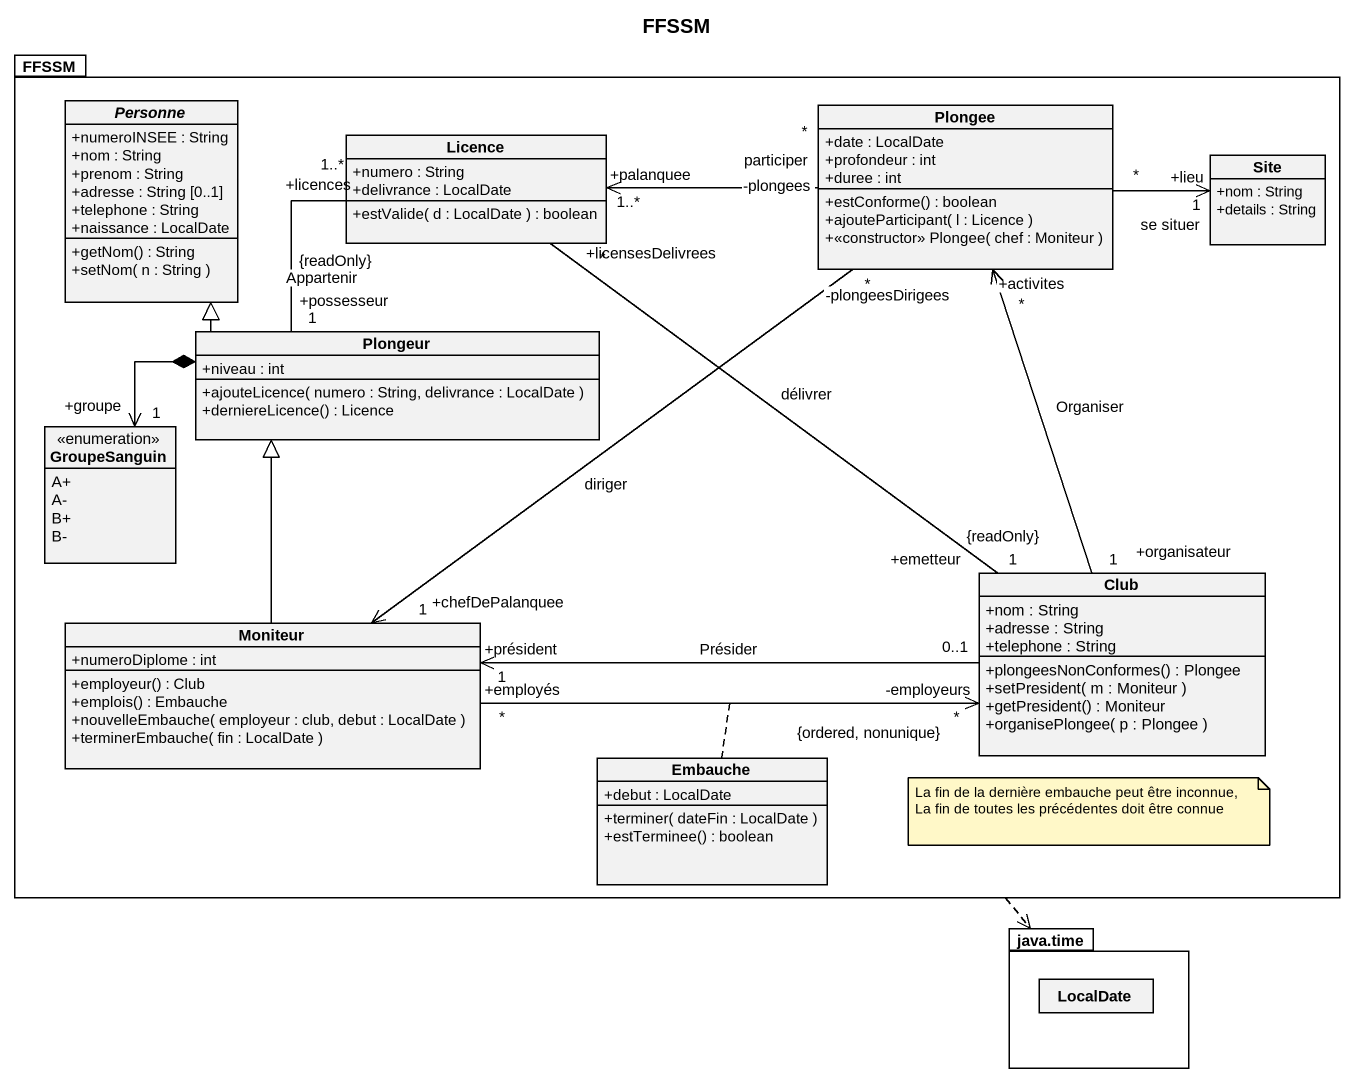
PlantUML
@startuml
title FFSSM
hide circle
hide empty members
skinparam classAttributeIconSize 0
package FFSSM {
  abstract class Personne {
    +numeroINSEE : String
    +nom : String
    +prenom : String
    +adresse : String [0..1]
    +telephone : String
    +naissance : LocalDate
    +getNom() : String
    +setNom( n : String )
  }
  class Licence {
    +numero : String
    +delivrance : LocalDate
    +estValide( d : LocalDate ) : boolean
  }
  class Plongee {
    +date : LocalDate
    +profondeur : int
    +duree : int
    +estConforme() : boolean
    +ajouteParticipant( l : Licence )
    +<<constructor>> Plongee( chef : Moniteur )
  }
  class Site {
    +nom : String
    +details : String
  }
  class Plongeur {
    +niveau : int
    +ajouteLicence( numero : String, delivrance : LocalDate )
    +derniereLicence() : Licence
  }
  enum GroupeSanguin {
    A+
    A-
    B+
    B-
  }
  class Club {
    +nom : String
    +adresse : String
    +telephone : String
    +plongeesNonConformes() : Plongee
    +setPresident( m : Moniteur )
    +getPresident() : Moniteur
    +organisePlongee( p : Plongee )
  }
  class Moniteur {
    +numeroDiplome : int
    +employeur() : Club
    +emplois() : Embauche
    +nouvelleEmbauche( employeur : club, debut : LocalDate )
    +terminerEmbauche( fin : LocalDate )
  }
  class Embauche {
    +debut : LocalDate
    +terminer( dateFin : LocalDate )
    +estTerminee() : boolean
  }
}
package "java.time" as java_time {
  class LocalDate
}
FFSSM ..> java_time
Licence "+licences\n1..*" -- "+possesseur\n1\n{readOnly}" Plongeur : Appartenir
Licence "*\n+licensesDelivrees" -- "+emetteur\n1\n{readOnly}" Club : délivrer
Plongee "-plongees\n*" -left-> "+palanquee\n1..*" Licence : participer
Plongee "*" -right-> "+lieu\n1" Site : se situer
Plongee "-plongeesDirigees\n*" --> "+chefDePalanquee\n1" Moniteur : diriger
Plongeur -up-|> Personne
Plongeur *-left-> "+groupe\n1" GroupeSanguin
Club "+organisateur\n1" -up-> "+activites\n*" Plongee : Organiser
Club "0..1" -left-> "+président\n1" Moniteur : Présider
Club "-employeurs\n*\n{ordered, nonunique}" <-left- "+employés\n*" Moniteur
(Club, Moniteur) .. Embauche
Moniteur -up-|> Plongeur
note as N1
  La fin de la dernière embauche peut être inconnue,
  La fin de toutes les précédentes doit être connue
end note
@enduml
